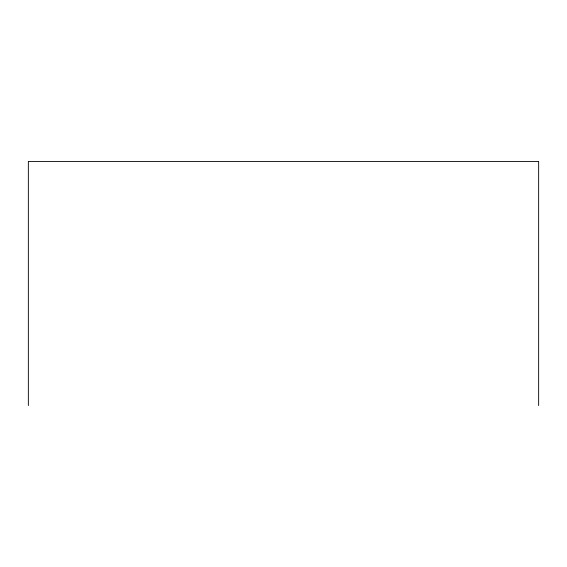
<?xml version="1.0" encoding="UTF-8"?>
<svg xmlns="http://www.w3.org/2000/svg" width="567" height="567" viewBox="0 0 567 567"><rect width="100%" height="100%" fill="white"/><g stroke="black" fill="none" stroke-linecap="round" stroke-linejoin="round"><path stroke-width="0.85" d="M538.65 405.568L538.65 161.432L28.35 161.432L28.35 405.568"/></g></svg>
